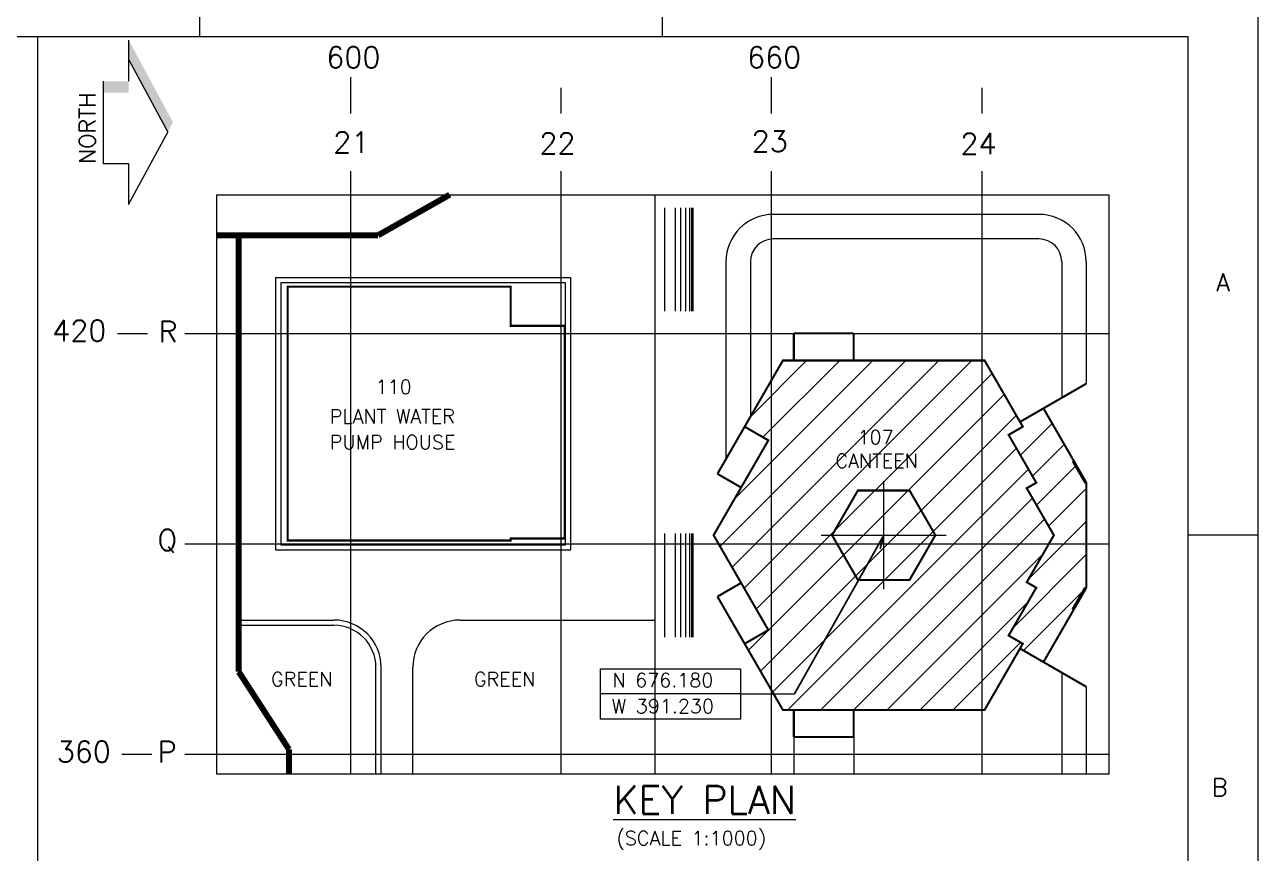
# Model space of a CAD drawing. Header units: millimetres. Extents: x 340192 to 549303, y -616317 to -538642.
# Drawn here: x 536110 to 549303, y -581247 to -572386 of the extents above; entities that cross this region are included whole.
import ezdxf
from ezdxf.enums import TextEntityAlignment as Align
from ezdxf.lldxf.tags import DXFTag

# ---------------------------------------------------------------- set-up
doc = ezdxf.new("R2010")
doc.units = ezdxf.units.MM
doc.header["$LTSCALE"] = 250
doc.header["$MEASUREMENT"] = 0
for name, color, linetype, lineweight in [('BUILDING', 6, 'Continuous', 0), ('CV-CB-CIVIL', 70, 'Continuous', 0), ('CV-CB-DIM', 2, 'Continuous', 0), ('CV-CB-GRID', 8, 'CENTER', 5), ('CV-CB-GRID TXT', 6, 'Continuous', 0), ('CV-CB-KEYPLAN', 25, 'Continuous', 0), ('CV-CB-SHADE', 25, 'Continuous', 0), ('CV-CB-TEXT', 3, 'Continuous', 0), ('LOGO_1', 7, 'Continuous', 0)]:
    doc.layers.add(name, color=color, linetype=linetype, lineweight=lineweight)
doc.styles.add('ROMANS', font='romans.shx')
doc.styles.add('SIMPLEX', font='romans.shx')
tags = doc.linetypes.add('CENTER', pattern=[2, 1.25, -0.25, 0.25, -0.25]).pattern_tags.tags
tags[10:11] = [DXFTag(74, 4), DXFTag(75, 0), DXFTag(340, '0'), DXFTag(46, 1.0), DXFTag(50, 0.0), DXFTag(44, 0.0), DXFTag(45, 0.0)]
tags[8:9] = [DXFTag(74, 4), DXFTag(75, 0), DXFTag(340, '0'), DXFTag(46, 1.0), DXFTag(50, 0.0), DXFTag(44, 0.0), DXFTag(45, 0.0)]
tags[6:7] = [DXFTag(74, 4), DXFTag(75, 0), DXFTag(340, '0'), DXFTag(46, 1.0), DXFTag(50, 0.0), DXFTag(44, 0.0), DXFTag(45, 0.0)]
tags[4:5] = [DXFTag(74, 4), DXFTag(75, 0), DXFTag(340, '0'), DXFTag(46, 1.0), DXFTag(50, 0.0), DXFTag(44, 0.0), DXFTag(45, 0.0)]
doc.dimstyles.new('CIVIL', dxfattribs={"dimtxt": 1, "dimasz": 0.0005, "dimexe": 50, "dimexo": 0, "dimgap": 50, "dimtad": 1, "dimdec": 0, "dimlfac": 0.001, "dimzin": 0, "dimdsep": 46, "dimtxsty": 'ROMANS', "dimblk": 'TICK', "dimcen": 0.09, "dimclrd": 2, "dimclre": 2, "dimclrt": 3, "dimadec": 0, "dimazin": 0, "dimtfac": 1, "dimtdec": 0, "dimtofl": 0, "dimtmove": 0, "dimatfit": 3, "dimldrblk": 'TICK', "dimfxl": 1, "dimfrac": 2, "dimtolj": 1, "dimtzin": 0, "dimarcsym": 0})

# ---------------------------------------------------------------- blocks, each defined once
blk = doc.blocks.new('TATA A1')
at = {"layer": 'LOGO_1', "color": 2, "linetype": 'Continuous', "ltscale": 0.023622}
for p, q in [((51750000, 44550000), (51750000, 43800000)), ((56700000, 44550000), (56700000, 43800000)), ((63075000, 0), (63075000, 44550000)), ((62325000, 38475000), (63075000, 38475000))]:
    blk.add_line(p, q, dxfattribs=at)
at = {"layer": 'LOGO_1', "color": 6, "linetype": 'Continuous', "ltscale": 0.023622}
for p, q in [((62325000, 43800000), (2250000, 43800000)), ((62325000, 750000), (62325000, 43800000))]:
    blk.add_line(p, q, dxfattribs=at)
at = {"layer": 'LOGO_1', "color": 4, "linetype": 'Continuous', "style": 'ROMANS'}
for s, p in [('A', (62700000, 41175000)), ('B', (62662500, 35775000))]:
    blk.add_text(s, height=187500, dxfattribs=at).set_placement(p, align=Align.MIDDLE_CENTER)
blk = doc.blocks.new('TICK')
at = {"color": 3}
blk.add_line((-289777.747, -77645.713), (0, 0), dxfattribs=at)

msp = doc.modelspace()

# ---------------------------------------------------------------- hatches: boundary and pattern name
at = {"layer": 'CV-CB-SHADE', "ltscale": 2}
h = msp.add_hatch(dxfattribs=at)
h.set_pattern_fill('ANSI31', color=1, style=0, pattern_type=2)
h.set_pattern_definition([(45, (430073.54, -583249.77), (-176.7767, 176.7767), [])])
h.paths.add_polyline_path([(544218.54, -575977.12), (543839.54, -576633.58), (543809.91, -576684.9), (544063.22, -576831.15), (543772.22, -577335.17), (543477.65, -577845.39), (543772.22, -578355.6), (544063.22, -578859.63), (543809.91, -579005.88), (543839.54, -579057.19), (544218.54, -579713.65), (544976.56, -579713.65), (545617.81, -579713.65), (546375.83, -579713.65), (546754.84, -579057.19), (546784.46, -579005.88), (546633.13, -578918.5), (546924.13, -578414.47), (546928.63, -578406.68), (546826.65, -578347.8), (547116.72, -577845.39), (546826.65, -577342.97), (546928.63, -577284.09), (546924.13, -577276.3), (546633.13, -576772.27), (546784.46, -576684.9), (546754.84, -576633.58), (546375.83, -575977.12), (545617.81, -575977.12), (544976.56, -575977.12), (544335.31, -575977.12)])
h = msp.add_hatch(dxfattribs=at)
h.set_pattern_fill('ANSI31', color=1, style=0, pattern_type=2)
h.set_pattern_definition([(45, (418051, -578064.52), (-176.7767, 176.7767), [])])
h.paths.add_polyline_path([(547462.97, -577281.1), (547326.18, -577044.17), (547005.55, -576488.83), (546754.84, -576633.58), (546784.46, -576684.9), (546633.13, -576772.27), (546924.13, -577276.3), (546928.63, -577284.09), (546826.65, -577342.97), (547116.72, -577845.39), (546826.65, -578347.8), (546928.63, -578406.68), (546924.13, -578414.47), (546633.13, -578918.5), (546784.46, -579005.88), (546754.84, -579057.19), (547005.55, -579201.94), (547326.18, -578646.6), (547462.99, -578409.63)])

# ---------------------------------------------------------------- linework, layer by layer
at = {"layer": 'BUILDING', "ltscale": 1.875, "const_width": 22.5, "elevation": -131.86, "flags": 128}
for points in [[(544335.31, -575687.62), (544335.31, -575977.12)], [(544335.31, -575687.62), (544976.56, -575687.62)], [(544976.56, -575687.62), (544976.56, -575977.12)], [(547462.95, -576224.76), (546754.84, -576633.58)], [(547326.18, -577044.17), (547005.55, -576488.83)], [(543518.91, -577188.92), (543839.54, -576633.58)], [(547326.18, -577044.17), (547462.97, -577281.1)], [(543520.21, -577189.67), (543772.22, -577335.17)], [(547462.97, -577281.1), (547462.99, -578409.63)], [(543520.21, -578501.1), (543772.22, -578355.6)], [(543518.91, -578501.85), (543839.54, -579057.19)], [(547326.18, -578646.6), (547462.99, -578409.63)], [(547326.18, -578646.6), (547005.55, -579201.94)], [(547463.01, -579466.05), (546754.84, -579057.19)], [(544335.31, -580003.15), (544335.31, -579713.65)], [(544976.56, -580003.15), (544976.56, -579713.65)], [(544335.31, -580003.15), (544976.56, -580003.15)]]:
    msp.add_lwpolyline(points, dxfattribs=at)
for points in [[(546784.46, -576684.9), (546754.84, -576633.58), (546375.83, -575977.12), (545617.81, -575977.12), (544976.56, -575977.12), (544218.54, -575977.12), (543839.54, -576633.58), (543809.91, -576684.9), (544063.22, -576831.15), (543772.22, -577335.17), (543477.65, -577845.39), (543772.22, -578355.6), (544063.22, -578859.63), (543809.91, -579005.88), (543839.54, -579057.19), (544218.54, -579713.65), (544976.56, -579713.65), (545617.81, -579713.65), (546375.83, -579713.65), (546754.84, -579057.19), (546784.46, -579005.88), (546633.13, -578918.5), (546924.13, -578414.47), (546928.63, -578406.68), (546826.65, -578347.8), (547116.72, -577845.39), (546826.65, -577342.97), (546928.63, -577284.09), (546924.13, -577276.3), (546633.13, -576772.27), (546784.46, -576684.9)], [(544744.65, -577845.39), (545020.92, -578323.9), (545573.46, -578323.9), (545849.73, -577845.39), (545573.46, -577366.87), (545020.92, -577366.87), (544744.65, -577845.39)]]:
    msp.add_lwpolyline(points, close=True, dxfattribs=at)
at = {"layer": 'CV-CB-CIVIL', "color": 3, "ltscale": 0.000963333}
for p, q in [((537222.69, -572990.7, 45.53), (537222.69, -572550.93, 45.53)), ((536951.36, -572990.7, 45.53), (536951.36, -573870.25, 45.53)), ((537220.38, -574310.03, 45.53), (537639.49, -573535.77, 45.53)), ((537220.38, -573870.25, 45.53), (537220.38, -574310.03, 45.53))]:
    msp.add_line(p, q, dxfattribs=at)
at = {"layer": 'CV-CB-CIVIL', "color": 3, "linetype": 'Continuous', "ltscale": 0.000963333}
for p, q in [((537222.69, -572761.52, 45.53), (537639.49, -573535.77, 45.53)), ((536949.21, -573870.25, 45.53), (537220.38, -573870.25, 45.53))]:
    msp.add_line(p, q, dxfattribs=at)
at = {"layer": 'CV-CB-CIVIL', "color": 6, "ltscale": 0.000963333, "extrusion": (0, 0, -1)}
for points in [[(-537639.49, -573535.77, -45.53), (-537695.89, -573429.95, -45.53), (-537222.69, -572761.52, -45.53), (-537222.69, -572550.93, -45.53)], [(-537222.69, -572990.7, -45.53), (-537222.55, -573112.86, -45.53), (-536951.52, -572990.7, -45.53), (-536951.2, -573111.82, -45.53)]]:
    msp.add_solid(points, dxfattribs=at)
at = {"layer": 'CV-CB-DIM', "ltscale": 2}
msp.add_line((543764.23, -579542.72, -131.86), (544344.69, -579542.72, -131.86), dxfattribs=at)
at = {"layer": 'CV-CB-GRID', "color": 8, "ltscale": 2}
for p, q in [((545297.19, -578423.9, -131.86), (545297.19, -577266.87, -131.86)), ((544629.18, -577845.39, -131.86), (545965.2, -577845.39, -131.86))]:
    msp.add_line(p, q, dxfattribs=at)
at = {"layer": 'CV-CB-GRID TXT', "linetype": 'Continuous'}
msp.add_line((536249.34, -590112.11, -232618.36), (536249.34, -572517.07, -232618.36), dxfattribs=at)
at = {"layer": 'CV-CB-KEYPLAN', "linetype": 'CENTER', "ltscale": 1.125}
for p, q in [((539598.73, -573334.87, -131.86), (539598.73, -572947.78, -131.86)), ((544098.73, -573334.87, -131.86), (544098.73, -572947.78, -131.86)), ((541848.73, -573334.87, -131.86), (541848.73, -573060.28, -131.86)), ((546348.73, -573334.87, -131.86), (546348.73, -573060.28, -131.86)), ((537101.58, -575687.62, -131.86), (537423.04, -575687.62, -131.86)), ((537149.58, -580187.62, -131.86), (537471.04, -580187.62, -131.86))]:
    msp.add_line(p, q, dxfattribs=at)
at = {"layer": 'CV-CB-KEYPLAN', "linetype": 'CENTER', "ltscale": 0.525}
for p, q in [((539598.73, -580399.96, -131.86), (539598.73, -573951.93, -131.86)), ((541848.73, -580399.96, -131.86), (541848.73, -573951.93, -131.86)), ((544098.73, -580399.96, -131.86), (544098.73, -573951.93, -131.86)), ((546348.73, -580399.96, -131.86), (546348.73, -573951.93, -131.86)), ((537822.81, -575687.62, -131.86), (547703.48, -575687.62, -131.86)), ((537822.81, -577937.62, -131.86), (547703.48, -577937.62, -131.86)), ((537822.81, -580187.62, -131.86), (547703.48, -580187.62, -131.86))]:
    msp.add_line(p, q, dxfattribs=at)
at = {"layer": 'CV-CB-KEYPLAN', "ltscale": 0.002953}
for p, q in [((542851.94, -580399.96, -131.86), (542851.94, -574204.29, -131.86)), ((547311.24, -577052.8, -131.86), (547448.03, -577289.73, -131.86)), ((547311.24, -578637.97, -131.86), (547448.05, -578401.01, -131.86)), ((544335.31, -580003.15, -131.86), (544335.45, -580399.96, -131.86)), ((544976.56, -580003.15, -131.86), (544976.7, -580399.96, -131.86))]:
    msp.add_line(p, q, dxfattribs=at)
at = {"layer": 'CV-CB-KEYPLAN', "ltscale": 8.5e-05}
for p, q in [((542951.82, -574343.1, 232401.32), (542951.82, -575450.78, 232401.32)), ((543068.13, -574343.1, 232401.32), (543068.13, -575450.78, 232401.32)), ((543125.44, -574343.1, 232401.32), (543125.44, -575450.78, 232401.32)), ((543178.69, -574343.1, 232401.32), (543178.69, -575450.78, 232401.32)), ((543221.33, -574343.1, 232401.32), (543221.33, -575450.78, 232401.32)), ((543240.32, -574343.1, 232401.32), (543240.32, -575450.78, 232401.32)), ((543256.09, -574343.1, 232401.32), (543256.09, -575450.78, 232401.32)), ((542951.82, -577827.52, 232401.32), (542951.82, -578935.2, 232401.32)), ((543068.13, -577827.52, 232401.32), (543068.13, -578935.2, 232401.32)), ((543125.44, -577827.52, 232401.32), (543125.44, -578935.2, 232401.32)), ((543178.69, -577827.52, 232401.32), (543178.69, -578935.2, 232401.32)), ((543221.33, -577827.52, 232401.32), (543221.33, -578935.2, 232401.32)), ((543240.32, -577827.52, 232401.32), (543240.32, -578935.2, 232401.32)), ((543256.09, -577827.52, 232401.32), (543256.09, -578935.2, 232401.32))]:
    msp.add_line(p, q, dxfattribs=at)
at = {"layer": 'CV-CB-KEYPLAN', "ltscale": 0.75}
for p, q in [((546956.68, -574414.74, -131.86), (544116.42, -574414.71, -131.86)), ((546956.68, -574677.24, -131.86), (544116.42, -574677.21, -131.86)), ((543610.17, -574920.96, -131.86), (543610.17, -577030.85, -131.86)), ((543872.67, -574920.96, -131.86), (543872.67, -576576.19, -131.86)), ((547200.42, -574920.99, -131.86), (547200.45, -576376.31, -131.86)), ((547462.92, -574920.99, -131.86), (547462.95, -576224.76, -131.86)), ((538792.48, -578002.86, -131.86), (541951.94, -578002.86, -131.86)), ((538398.73, -578752.86, -131.86), (539416.78, -578752.86, -131.86)), ((540766.78, -578752.86, -131.86), (542851.94, -578752.86, -131.86)), ((538398.73, -578809.11, -131.86), (539416.78, -578809.11, -131.86)), ((547200.51, -579314.5, -131.86), (547200.53, -580399.96, -131.86)), ((547463.01, -579466.05, -131.86), (547463.03, -580399.96, -131.86))]:
    msp.add_line(p, q, dxfattribs=at)
at = {"layer": 'CV-CB-KEYPLAN', "ltscale": 0.029528}
for p, q in [((539866.78, -580399.96, -131.86), (539866.78, -579259.11, -131.86)), ((539923.03, -580399.96, -131.86), (539923.03, -579259.11, -131.86)), ((540260.53, -580399.96, -131.86), (540260.53, -579259.11, -131.86))]:
    msp.add_line(p, q, dxfattribs=at)
at = {"layer": 'CV-CB-KEYPLAN', "linetype": 'Continuous', "ltscale": 37.5, "const_width": 63.75, "elevation": -131.86, "flags": 128}
for points in [[(539890.54, -574637.62), (540655.58, -574204.29)], [(538166.1, -574637.62), (539890.54, -574637.62)], [(538398.77, -574637.62), (538398.73, -579304.57)], [(538398.73, -579304.57), (538935.92, -580135.18)], [(538935.92, -580135.18), (538935.92, -580399.96)]]:
    msp.add_lwpolyline(points, dxfattribs=at)
at = {"layer": 'CV-CB-KEYPLAN', "linetype": 'Continuous', "ltscale": 0.0375, "const_width": 63.75, "elevation": -131.86, "flags": 128}
msp.add_lwpolyline([(538398.73, -574637.62), (538166.1, -574637.62)], dxfattribs=at)
at = {"layer": 'CV-CB-KEYPLAN', "ltscale": 1.875, "const_width": 22.5, "elevation": -131.86, "flags": 128}
msp.add_lwpolyline([(538923.73, -575186.53), (541308.73, -575186.53), (541308.73, -575606.53), (541886.23, -575606.53), (541886.23, -577880.46), (541308.73, -577880.46), (541308.73, -577901.53), (538923.73, -577901.53), (538923.73, -575186.53)], dxfattribs=at)
at = {"layer": 'CV-CB-KEYPLAN', "ltscale": 0.75}
for centre, radius, start, end in [((544116.42, -574920.96, -131.86), 506.25, 90, 180), ((546956.67, -574920.99, -131.86), 506.25, 0, 89.998353), ((544116.42, -574920.96, -131.86), 243.75, 90, 180), ((546956.67, -574920.99, -131.86), 243.75, 0, 89.998353), ((539416.78, -579259.11, -131.86), 506.25, 0, 90), ((540766.78, -579259.11, -131.86), 506.25, 90, 180), ((539416.78, -579259.11, -131.86), 450, 0, 90)]:
    msp.add_arc(centre, radius, start, end, dxfattribs=at)
at = {"layer": 'CV-CB-KEYPLAN', "ltscale": 7.5e-05}
msp.add_3dface([(538166.1, -574204.29, -131.86), (547703.48, -574204.29, -131.86), (547703.48, -580399.96, -131.86), (538166.1, -580399.96, -131.86)], dxfattribs=at)
at = {"layer": 'CV-CB-KEYPLAN', "ltscale": 0.75}
for points in [[(538792.48, -578002.86, -131.86), (541951.94, -578002.86, -131.86), (541951.94, -575091.81, -131.86), (538792.48, -575091.81, -131.86)], [(538848.73, -577946.61, -131.86), (541895.69, -577946.61, -131.86), (541895.69, -575148.06, -131.86), (538848.73, -575148.06, -131.86)]]:
    msp.add_3dface(points, dxfattribs=at)
at = {"layer": 'CV-CB-TEXT', "color": 2, "ltscale": 7.5e-05}
msp.add_line((543764.23, -579542.72, -131.86), (542267.15, -579542.72, -131.86), dxfattribs=at)
msp.add_3dface([(542267.15, -579272.64, -131.86), (543764.23, -579272.64, -131.86), (543764.23, -579812.79, -131.86), (542267.15, -579812.79, -131.86)], dxfattribs=at)

# ---------------------------------------------------------------- block references
at = {"layer": 'CV-CB-TEXT', "color": 1, "linetype": 'Continuous', "ltscale": 0.001, "xscale": 0.00099999997475, "yscale": 0.00099999997475, "zscale": 0.00099999997475}
msp.add_blockref('TATA A1', (486228.31, -616317.07, -232618.36), dxfattribs=at)

# ---------------------------------------------------------------- texts
at = {"layer": 'CV-CB-CIVIL', "color": 3, "style": 'ROMANS'}
msp.add_text('NORTH', height=173.4, rotation=90, dxfattribs=at).set_placement((536866.78, -573876.55, 78.41))
at = {"layer": 'CV-CB-CIVIL', "color": 6, "linetype": 'Continuous', "style": 'SIMPLEX'}
msp.add_text('%%uKEY PLAN%%U', height=300, dxfattribs=at).set_placement((543381.84, -580824.85, 58.79), align=Align.CENTER)
at = {"layer": 'CV-CB-KEYPLAN', "linetype": 'Continuous', "ltscale": 10, "style": 'ROMANS'}
for s, p in [('600', (539335.74, -572847.72, -131.86)), ('660', (543835.74, -572847.72, -131.86)), ('21', (539410.37, -573757.07, -131.86)), ('22', (541614.94, -573768.62, -131.86)), ('23', (543884.64, -573746.3, -131.86)), ('24', (546117.26, -573771.43, -131.86))]:
    msp.add_text(s, height=225, dxfattribs=at).set_placement(p)
for s, p in [('420', (536983.85, -575771.87, -131.86)), ('R', (537743.19, -575782.81, -131.86)), ('Q', (537741.58, -578010.39, -131.86)), ('360', (537031.85, -580271.87, -131.86)), ('P', (537733.23, -580274.59, -131.86))]:
    msp.add_text(s, height=225, dxfattribs=at).set_placement(p, align=Align.RIGHT)
at = {"layer": 'CV-CB-KEYPLAN', "style": 'ROMANS'}
for s, p in [('110', (539862.92, -576334.09, -131.86)), ('PLANT WATER', (539373.05, -576649.34, -131.86)), ('PUMP HOUSE', (539373.05, -576924.53, -131.86)), ('GREEN', (538745.5, -579460.3, -131.86)), ('GREEN', (540915.1, -579460.3, -131.86))]:
    msp.add_text(s, height=150, rotation=0.015, dxfattribs=at).set_placement(p)
at = {"layer": 'CV-CB-TEXT', "style": 'ROMANS'}
for s, p in [('107', (545017, -576872.6, -131.86)), ('CANTEEN', (544781.12, -577124.37, -131.86))]:
    msp.add_text(s, height=150, rotation=0.015, dxfattribs=at).set_placement(p)
at = {"layer": 'CV-CB-TEXT', "color": 4, "style": 'ROMANS'}
for s, p in [('N 676.180', (542395.17, -579470.55, -131.86)), ('W 391.230', (542388.76, -579750.33, -131.86))]:
    msp.add_text(s, height=150, rotation=0.015, dxfattribs=at).set_placement(p)
at = {"layer": 'CV-CB-TEXT', "lineweight": 0, "style": 'ROMANS'}
msp.add_text('(SCALE 1:1000)', height=150, dxfattribs=at).set_placement((542438.54, -581158.56, 0))

# ---------------------------------------------------------------- leaders
at = {"layer": 'CV-CB-DIM'}
msp.add_leader([(545297.19, -577845.39, -131.86), (544344.69, -579542.72, -131.86)], dimstyle='CIVIL', override={"dimasz": 0.0005, "dimclrd": 0}, dxfattribs=at)

doc.saveas('drawing.dxf')
